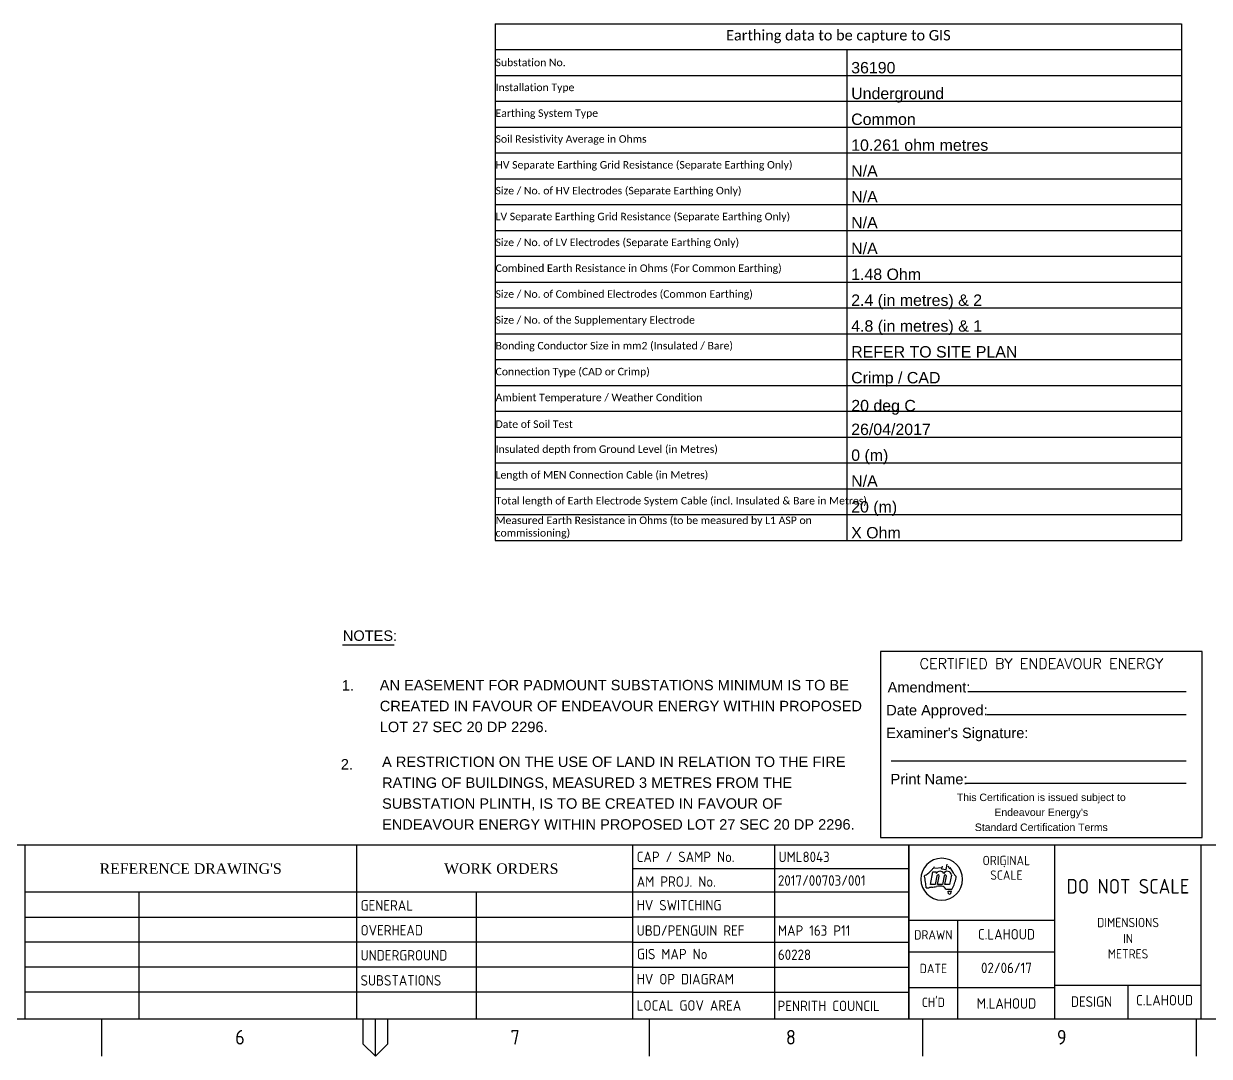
# Paper-space layout 'A1 Page 2' of a CAD drawing. Header units: metres, sheet in millimetres. Extents: x -21 to 813, y -3 to 583.
# Drawn here: x 311.9 to 595.8, y -3 to 244.2 of the extents above; entities that cross this region are included whole.
import ezdxf
from ezdxf.enums import TextEntityAlignment as Align

# ---------------------------------------------------------------- set-up
doc = ezdxf.new("R2010")
doc.units = ezdxf.units.M
doc.layers.get('0').update_dxf_attribs({"color": 6})
for name, color, linetype in [('Equip_SP_HV_EXT', 7, 'Continuous'), ('Notes', 7, 'Continuous'), ('SupportsUG_SP_EXT', 7, 'Continuous')]:
    doc.layers.add(name, color=color, linetype=linetype)
doc.styles.add('Elec', font='romand__.ttf')
doc.styles.add('iecISOCP', font='isocp.shx')
doc.styles.add('iecTimesNewRoman', font='times.ttf')
doc.styles.add('Legend', font='calibri.ttf')
doc.styles.get("Standard").update_dxf_attribs({"font": 'arial.ttf'})

# ---------------------------------------------------------------- blocks, each defined once
blk = doc.blocks.new('A1_FRAME_TITLE')
at = {"layer": 'Notes', "color": 3, "linetype": 'Continuous'}
for p, q in [((332.78, 47.62), (332.78, 5.97)), ((412.12, 47.62), (412.12, 5.97)), ((478.24, 47.62), (478.24, 5.97)), ((544.37, 47.62), (544.37, 5.97)), ((544.37, 41.97), (544.37, 5.97))]:
    blk.add_line(p, q, dxfattribs=at)
at = {"layer": 'Notes', "color": 7}
for p, q in [((512.26, 47.62), (512.26, 5.97)), ((553.35, 41.71), (553.55, 42.96)), ((478.24, 41.97), (544.37, 41.97)), ((549.56, 38.09), (550.17, 41.17)), ((550.17, 41.17), (550.92, 41.17)), ((550.56, 42.05), (552.33, 42.16)), ((551.11, 40.17), (550.7, 38.09)), ((550.92, 41.17), (550.97, 40.77)), ((551.27, 38.09), (551.66, 40.06)), ((552.33, 42.52), (552.22, 41.82)), ((552.22, 41.82), (553.35, 41.71)), ((552.83, 40.17), (552.41, 38.09)), ((552.98, 38.09), (553.37, 40.06)), ((554.57, 40.35), (554.12, 38.09)), ((554.18, 42.18), (555.01, 40.9)), ((567.1, 42.48), (567.3, 42.44)), ((550.7, 38.09), (549.56, 38.09)), ((552.41, 38.09), (551.27, 38.09)), ((554.12, 38.09), (552.98, 38.09)), ((554.62, 36.89), (553.22, 36.97)), ((553.22, 36.97), (554.62, 36.89)), ((554.62, 36.89), (553.22, 36.97)), ((332.81, 36.33), (478.24, 36.33)), ((360.07, 36.33), (360.07, 5.97)), ((440.78, 36.33), (440.78, 5.97)), ((478.24, 36.33), (544.37, 36.33)), ((553.85, 35.89), (553.78, 36.47)), ((553.78, 36.47), (554.51, 36.47)), ((554.3, 35.74), (553.85, 35.89)), ((554.51, 36.47), (554.3, 35.74)), ((332.78, 30.28), (478.24, 30.28)), ((478.24, 30.33), (544.37, 30.33)), ((556.15, 5.97), (556.15, 29.54)), ((478.24, 24.33), (332.78, 24.33)), ((478.24, 24.33), (544.37, 24.33)), ((544.37, 21.97), (579.37, 21.97)), ((478.24, 18.33), (332.78, 18.33)), ((478.24, 18.33), (544.37, 18.33)), ((478.24, 12.33), (332.78, 12.33)), ((478.24, 12.33), (544.37, 12.33)), ((544.37, 13.47), (579.37, 13.47)), ((596.87, 5.97), (596.87, 13.97))]:
    blk.add_line(p, q, dxfattribs=at)
at = {"layer": 'Notes', "color": 3}
for p, q in [((544.37, 5.97), (544.37, 47.62)), ((579.37, 5.97), (579.37, 47.62)), ((614.37, 5.97), (614.37, 47.62)), ((579.37, 13.97), (614.37, 13.97))]:
    blk.add_line(p, q, dxfattribs=at)
at = {"layer": 'Notes', "color": 7, "linetype": 'Continuous'}
blk.add_line((544.37, 29.54), (579.37, 29.54), dxfattribs=at)
at = {"layer": 'Notes', "linetype": 'Continuous'}
for p, q in [((351.17, -3.03), (351.17, 5.97)), ((413.68, 5.97), (413.68, -0.03)), ((416.68, -3.03), (416.68, 5.97)), ((419.68, -0.03), (419.68, 5.97)), ((482.19, 5.97), (482.19, -3.03)), ((547.7, 5.97), (547.7, -3.03)), ((613.21, 5.97), (613.21, -3.03)), ((413.68, -0.03), (416.68, -3.03)), ((416.68, -3.03), (419.68, -0.03))]:
    blk.add_line(p, q, dxfattribs=at)
at = {"layer": 'Notes', "color": 3, "linetype": 'Continuous', "flags": 128}
for points in [[(123.8, 47.62), (824.37, 47.62)], [(123.8, 5.97), (824.37, 5.97)]]:
    blk.add_lwpolyline(points, dxfattribs=at)
at = {"layer": 'Notes', "color": 7}
for centre, radius, start, end in [((552.27, 39.37), 5, 0, 180), ((542.41, 49.09), 10.59, 302.5841, 308.1576), ((527.29, 35.61), 21.32, 10.3053, 12.3306), ((542.41, 49.09), 10.59, 308.157, 313.7305), ((545.21, 46.16), 6.54, 313.7309, 319.3045), ((545.21, 46.16), 6.54, 319.3047, 324.8782), ((551.87, 40.21), 1.06, 31.7884, 148.2116), ((551.39, 40.11), 0.28, 348.6911, 168.6911), ((553.61, 40.3), 0.961, 2.5982, 150.8098), ((553.1, 40.11), 0.28, 348.6911, 168.6911), ((578.7, 57.06), 28.87, 210.1483, 211.8601), ((477.01, -10.21), 93.25, 33.1096, 33.2341), ((558.55, 42.96), 4.09, 213.1151, 222.4146), ((555.89, 40.53), 0.484, 222.42, 236.4422), ((556.07, 40.81), 0.815, 236.4359, 244.7422), ((553.96, 40.06), 1.76, 347.8434, 354.1409), ((554.11, 40.04), 1.61, 354.1436, 1.0342), ((552.27, 39.37), 5, 180, 0), ((527.29, 35.61), 21.32, 8.2795, 10.3048), ((528.59, 35.8), 20.01, 6.2539, 8.2792), ((528.59, 35.8), 20.01, 4.2291, 6.2543), ((548.72, 39.42), 2.15, 265.1734, 270.0504), ((548.72, 39.51), 2.24, 270.0438, 274.7322), ((548.65, 40.42), 3.15, 274.7358, 283.0812), ((550.47, 32.55), 4.93, 97.7419, 103.0814), ((546.76, 59.88), 22.65, 277.7418, 280.8825), ((551.91, 33.09), 4.63, 85.4613, 100.8824), ((552.2, 36.78), 0.924, 46.5875, 85.4612), ((551.36, 35.89), 2.16, 30.1885, 46.5879), ((554.13, 37.45), 0.75, 311.6083, 321.0792), ((554.18, 37.41), 0.675, 321.0838, 331.5982), ((548.02, 40.74), 7.69, 331.5942, 341.8897), ((542.7, 42.48), 13.29, 341.8901, 347.8434)]:
    blk.add_arc(centre, radius, start, end, dxfattribs=at)
blk.add_attdef('DRAFT_NUM', (29.9, 23.29), '', height=2.5, rotation=90)
at = {"layer": 'Notes', "color": 7, "style": 'iecISOCP'}
for s, height, p in [('CAP / SAMP No.', 2.5, (479.24, 43.47)), ('AM PROJ. No.', 2.5, (479.24, 37.55)), ('GENERAL', 2.5, (413.12, 31.86)), ('HV SWITCHING', 2.5, (479.24, 31.9)), ('OVERHEAD', 2.5, (413.12, 25.9)), ('UBD/PENGUIN REF', 2.5, (479.24, 25.84)), ('UNDERGROUND', 2.5, (413.12, 19.9)), ('GIS MAP No', 2.5, (479.29, 20.2)), ('SUBSTATIONS', 2.5, (413.12, 13.9)), ('HV OP DIAGRAM', 2.5, (479.24, 14.2)), ('LOCAL GOV AREA', 2.5, (479.24, 7.9)), ('6', 3.5, (383.12, -0.22)), ('7', 3.5, (449.03, -0.22)), ('8', 3.5, (514.97, -0.22)), ('9', 3.5, (579.84, -0.22))]:
    blk.add_text(s, height=height, dxfattribs=at).set_placement(p)
at = {"layer": 'Notes', "style": 'iecTimesNewRoman'}
blk.add_text("REFERENCE DRAWING'S", height=2.5, dxfattribs=at).set_placement((372.45, 40.66), align=Align.CENTER)
blk.add_text('WORK ORDERS', height=2.5, dxfattribs=at).set_placement((433.13, 40.66))
at = {"layer": 'Notes', "color": 7, "style": 'iecISOCP'}
for s, height, p in [('ORIGINAL', 2.24, (567.74, 42.73)), ('SCALE', 2.24, (567.74, 39.23)), ('DIMENSIONS', 2.24, (596.87, 27.88)), ('DRAWN', 2.24, (550.26, 24.93)), ('IN', 2.24, (596.87, 24.04)), ('METRES', 2.24, (596.87, 20.38)), ('DATE', 2.24, (550.26, 16.88)), ("CH'D", 2.24, (550.26, 8.77)), ('DESIGN', 2.5, (588.12, 8.81))]:
    blk.add_text(s, height=height, dxfattribs=at).set_placement(p, align=Align.CENTER)
at = {"layer": 'Notes', "insert": (596.84, 37.67), "char_height": 3.5, "width": 29.1, "attachment_point": 5, "style": 'iecISOCP'}
blk.add_mtext('DO NOT SCALE', dxfattribs=at)
at = {"layer": 'Notes', "color": 7, "style": 'iecISOCP', "flags": 8}
blk.add_attdef('VERSION_NO', text='', height=2.5, rotation=90, dxfattribs=at).set_placement((302.04, 43.81), align=Align.MIDDLE_CENTER)
at = {"layer": 'Notes', "color": 7, "style": 'iecISOCP'}
for tag, p in [('CAP_NO', (513.19, 43.46)), ('IE_NUM', (513.05, 37.81)), ('REF_No_1', (335.24, 32.31)), ('REF_1', (362.52, 32.31)), ('GEN_WO', (441.71, 31.76)), ('HV_SWITCH', (513.46, 32.16)), ('REF_No_2', (335.24, 26.31)), ('REF_2', (362.52, 26.31)), ('OH_WO', (441.71, 25.81)), ('UBD_REF', (513.05, 25.83)), ('REF_No_3', (335.24, 20.31)), ('REF_3', (362.52, 20.31)), ('UG_WO', (441.71, 20.05)), ('GIS_MAP_No', (513.05, 20.04)), ('REF_No_4', (335.24, 14.31)), ('REF_4', (362.52, 14.31)), ('SUB_WO', (441.71, 13.81)), ('HV_OP_DIAG', (513.33, 14.2)), ('LGA', (512.95, 7.78))]:
    blk.add_attdef(tag, p, '', height=2.5, dxfattribs=at)
at = {"layer": 'Notes', "style": 'iecISOCP'}
for tag, p in [('T1', (684.37, 39.47)), ('T2', (684.37, 34.35)), ('T3', (684.37, 28.92)), ('T4', (684.37, 23.66)), ('T5', (684.37, 18.23)), ('T6', (684.37, 12.97))]:
    blk.add_attdef(tag, text='', height=3.5, dxfattribs=at).set_placement(p, align=Align.CENTER)
at = {"layer": 'Notes', "color": 7, "style": 'iecISOCP'}
for tag, p in [('scale', (567.76, 33.27)), ('DRAWN', (567.76, 24.93)), ('DATE', (567.76, 16.88)), ('DESIGN', (605.62, 9.15)), ('CHD', (567.76, 8.37))]:
    blk.add_attdef(tag, text='', height=2.5, dxfattribs=at).set_placement(p, align=Align.CENTER)
at = {"layer": 'Notes', "color": 4, "style": 'iecISOCP'}
blk.add_attdef('NUM', text='', height=7, dxfattribs=at).set_placement((792.37, 20.12), align=Align.MIDDLE_CENTER)
at = {"layer": 'Notes', "color": 1, "style": 'iecISOCP'}
blk.add_attdef('REV', text='', height=5, dxfattribs=at).set_placement((820.05, 17.1), align=Align.CENTER)
at = {"layer": 'Notes', "color": 7, "style": 'iecISOCP'}
for tag, p in [('NS', (790.71, 8.12)), ('SHTS', (805.41, 8.12))]:
    blk.add_attdef(tag, text='', height=2.5, dxfattribs=at).set_placement(p, align=Align.MIDDLE)
at = {"layer": 'Notes', "style": 'iecISOCP'}
blk.add_attdef('ExportID', (9.08, 2.39), '', height=2.5, dxfattribs=at)
at = {"layer": 'Notes', "style": 'iecISOCP', "flags": 1}
for tag, p in [('ProjectType', (14.17, -26.8)), ('ProjectNumber', (23.56, -26.82)), ('DrawingNumber', (35.51, -26.8)), ('ProjectDescription', (47.56, -26.83)), ('ExportDate', (60.28, -26.79)), ('ExportUserName', (69.15, -26.8)), ('DesignerCompanyName', (81.48, -26.79)), ('ExportAreaOfInterest', (97.1, -26.81)), ('GIS_SUCCESS', (112, -26.78)), ('CAD_SUCCESS', (121.79, -26.78)), ('DEPOTCODE', (132.11, -26.88)), ('ExportCategories', (140.08, -26.8)), ('Comments', (154.38, -26.88))]:
    blk.add_attdef(tag, p, '', height=1, dxfattribs=at)
blk = doc.blocks.new('NOTE_CERTIFIED-BY-IE')
at = {"color": 7, "linetype": 'Continuous', "lineweight": -3}
for p, q in [((21.25, 34.9), (73.15, 34.9)), ((25.46, 29.41), (73.15, 29.41)), ((2.51, 18.32), (73.15, 18.32)), ((20.45, 12.96), (73.15, 12.96))]:
    blk.add_line(p, q, dxfattribs=at)
blk.add_lwpolyline([(0, 0), (76.98, 0), (76.98, 44.52), (0, 44.52)], close=True)
at = {"color": 7, "lineweight": -3, "style": 'Elec'}
blk.add_text('CERTIFIED BY ENDEAVOUR ENERGY', height=2.52, dxfattribs=at).set_placement((38.51, 41.58), align=Align.MIDDLE_CENTER)
at = {"color": 7, "lineweight": -3}
for s, p in [('Amendment:', (1.7, 35.94)), ('Date Approved:', (1.37, 30.47)), ("Examiner's Signature:", (1.37, 25.01))]:
    blk.add_text(s, height=2.5, dxfattribs=at).set_placement(p, align=Align.MIDDLE_LEFT)
blk.add_text('Print Name:', height=2.5, dxfattribs=at).set_placement((2.4, 11.95), align=Align.BOTTOM_LEFT)
at = {"color": 7, "lineweight": -3, "insert": (38.49, 5.99), "char_height": 1.79, "attachment_point": 5, "line_spacing_factor": 1.2}
blk.add_mtext("This Certification is issued subject to \\PEndeavour Energy's \\PStandard Certification Terms", dxfattribs=at)
at = {"color": 7, "lineweight": -3, "flags": 4}
for tag, p in [('AMENDMENT', (21.25, 34.9)), ('DATE_APPROVED', (25.46, 29.41)), ('PRINT_NAME', (20.45, 12.96))]:
    blk.add_attdef(tag, p, '', height=2.5, dxfattribs=at)
blk = doc.blocks.new('*T179')
at = {"layer": 'Notes', "lineweight": -2}
for p, q in [((0, 0), (164.26, 0)), ((0, 0), (0, -123.73)), ((164.26, 0), (164.26, -123.73)), ((0, -6.19), (164.26, -6.19)), ((84.16, -6.19), (84.16, -123.73)), ((0, -12.37), (164.26, -12.37)), ((0, -18.56), (164.26, -18.56)), ((0, -24.75), (164.26, -24.75)), ((0, -30.93), (164.26, -30.93)), ((0, -37.12), (164.26, -37.12)), ((0, -43.31), (164.26, -43.31)), ((0, -49.49), (164.26, -49.49)), ((0, -55.68), (164.26, -55.68)), ((0, -61.87), (164.26, -61.87)), ((0, -68.05), (164.26, -68.05)), ((0, -74.24), (164.26, -74.24)), ((0, -80.43), (164.26, -80.43)), ((0, -86.61), (164.26, -86.61)), ((0, -92.8), (164.26, -92.8)), ((0, -98.99), (164.26, -98.99)), ((0, -105.17), (164.26, -105.17)), ((0, -111.36), (164.26, -111.36)), ((0, -117.54), (164.26, -117.54)), ((0, -123.73), (164.26, -123.73))]:
    blk.add_line(p, q, dxfattribs=at)
at = {"layer": 'Notes', "color": 0, "style": 'Legend'}
for s, insert, char_height, width, attachment_point in [('Earthing data to be capture to GIS', (82.13, -3.09), 2.5, 164.1366, 5), ('Substation No. ', (0.06, -9.28), 1.8, 84.0376, 4), ('Installation Type', (0.06, -15.47), 1.8, 84.0376, 4), ('Earthing System Type', (0.06, -21.65), 1.8, 84.0376, 4), ('Soil Resistivity Average in Ohms', (0.06, -27.84), 1.8, 84.0376, 4), ('HV Separate Earthing Grid Resistance (Separate Earthing Only)', (0.06, -34.03), 1.8, 84.0376, 4), ('Size / No. of HV Electrodes (Separate Earthing Only)', (0.06, -40.21), 1.8, 84.0376, 4), ('LV Separate Earthing Grid Resistance (Separate Earthing Only)', (0.06, -46.4), 1.8, 84.0376, 4), ('Size / No. of LV Electrodes (Separate Earthing Only)', (0.06, -52.59), 1.8, 84.0376, 4), ('Combined Earth Resistance in Ohms (For Common Earthing)', (0.06, -58.77), 1.8, 84.0376, 4), ('Size / No. of Combined Electrodes (Common Earthing)', (0.06, -64.96), 1.8, 84.0376, 4), ('Size / No. of the Supplementary Electrode', (0.06, -71.15), 1.8, 84.0376, 4), ('Bonding Conductor Size in mm2 (Insulated / Bare)', (0.06, -77.33), 1.8, 84.0376, 4), ('Connection Type (CAD or Crimp)', (0.06, -83.52), 1.8, 84.0376, 4), ('Ambient Temperature / Weather Condition', (0.06, -89.71), 1.8, 84.0376, 4), ('Date of Soil Test', (0.06, -95.89), 1.8, 84.0376, 4), ('Insulated depth from Ground Level (in Metres)', (0.06, -102.08), 1.8, 84.0376, 4), ('Length of MEN Connection Cable (in Metres)', (0.06, -108.27), 1.8, 84.0376, 4), ('Total length of Earth Electrode System Cable (incl. Insulated & Bare in Metres)', (0.06, -114.45), 1.8, 84.0376, 4), ('Measured Earth Resistance in Ohms (to be measured by L1 ASP on commissioning)', (0.06, -120.64), 1.8, 84.0376, 4)]:
    blk.add_mtext(s, dxfattribs=dict(at, insert=insert, char_height=char_height, width=width, attachment_point=attachment_point))
blk = doc.blocks.new('NOTE_EARTH-DESIGN')
blk.add_blockref('*T179', (-164.26, 123.73))
at = {"layer": 'Notes', "flags": 4}
for tag, p in [('SUBSTATION_NO', (-79.05, 111.84)), ('INSTALLATION_TYPE', (-79.05, 105.68)), ('EARTHING_SYSTEM_TYPE', (-79.05, 99.49)), ('SOIL_RESISTIVITY', (-79.05, 93.3)), ('HV_SEPARATE_EARTHING', (-79.05, 87.12)), ('SIZE/NO_HV_ELECTRODES', (-79.05, 80.93)), ('LV_SEPARATE_EARTHING', (-79.05, 74.74)), ('SIZE/NO_HV_ELECTRODES', (-79.05, 68.56)), ('COMBINED_EARTH_RESISTANCE', (-79.05, 62.37)), ('SIZE/NO_COMBINED_ELECTRODES', (-79.05, 56.18)), ('SIZE/NO_SUPPLEMENTRY_ELECTRODE', (-79.05, 50)), ('BONDING_CONDUCTOR_SIZE', (-79.05, 43.81)), ('CONNECTION_TYPE', (-79.05, 37.62)), ('AMBIENT_TEMPERATURE/WEATHER_CONDITION', (-79.04, 30.93)), ('DATE_SOIL_TEST', (-79.05, 25.25)), ('INSULATED_DEPTH', (-79.05, 19.06)), ('LENGTH_OF_MEN_CONNECTION', (-79.05, 12.88)), ('LENGTH_EARTH_ELECTRODE_SYSTEM_CABLE', (-79.05, 6.69)), ('MEASURED_EARTH_RESISTANCE', (-79.05, 0.5))]:
    blk.add_attdef(tag, p, '', height=2.73, dxfattribs=at)

psp = doc.layouts.new('A1 Page 2')

# ---------------------------------------------------------------- linework, layer by layer
at = {"layer": 'Notes'}
psp.add_line((388.21, 95.45), (400.64, 95.45), dxfattribs=at)

# ---------------------------------------------------------------- block references
ref = psp.add_blockref('NOTE_EARTH-DESIGN', (589.09, 120.47), dxfattribs=at)
ref.add_attrib('SUBSTATION_NO', '36190', (510.04, 232.31), dxfattribs={"height": 2.726})
ref.add_attrib('INSTALLATION_TYPE', 'Underground', (510.04, 226.14), dxfattribs={"height": 2.7264})
ref.add_attrib('EARTHING_SYSTEM_TYPE', 'Common', (510.04, 219.96), dxfattribs={"height": 2.726})
ref.add_attrib('SOIL_RESISTIVITY', '10.261 ohm metres', (510.04, 213.77), dxfattribs={"height": 2.7264})
ref.add_attrib('HV_SEPARATE_EARTHING', 'N/A', (510.04, 207.58), dxfattribs={"height": 2.726})
ref.add_attrib('SIZE/NO_HV_ELECTRODES', 'N/A', (510.04, 201.4), dxfattribs={"height": 2.726})
ref.add_attrib('LV_SEPARATE_EARTHING', 'N/A', (510.04, 195.21), dxfattribs={"height": 2.726})
ref.add_attrib('SIZE/NO_HV_ELECTRODES', 'N/A', (510.04, 189.03), dxfattribs={"height": 2.726})
ref.add_attrib('COMBINED_EARTH_RESISTANCE', '1.48 Ohm', (510.04, 182.84), dxfattribs={"height": 2.726})
ref.add_attrib('SIZE/NO_COMBINED_ELECTRODES', '2.4 (in metres) & 2', (510.04, 176.65), dxfattribs={"height": 2.7264})
ref.add_attrib('SIZE/NO_SUPPLEMENTRY_ELECTRODE', '4.8 (in metres) & 1', (510.04, 170.47), dxfattribs={"height": 2.7264})
ref.add_attrib('BONDING_CONDUCTOR_SIZE', 'REFER TO SITE PLAN', (510.04, 164.28), dxfattribs={"height": 2.7264})
ref.add_attrib('CONNECTION_TYPE', 'Crimp / CAD', (510.04, 158.09), dxfattribs={"height": 2.7264})
ref.add_attrib('AMBIENT_TEMPERATURE/WEATHER_CONDITION', '20 deg C', (510.06, 151.4), dxfattribs={"height": 2.726})
ref.add_attrib('DATE_SOIL_TEST', '26/04/2017', (510.04, 145.72), dxfattribs={"height": 2.726})
ref.add_attrib('INSULATED_DEPTH', '0 (m)', (510.04, 139.53), dxfattribs={"height": 2.726})
ref.add_attrib('LENGTH_OF_MEN_CONNECTION', 'N/A', (510.04, 133.35), dxfattribs={"height": 2.726})
ref.add_attrib('LENGTH_EARTH_ELECTRODE_SYSTEM_CABLE', '20 (m)', (510.04, 127.16), dxfattribs={"height": 2.726})
ref.add_attrib('MEASURED_EARTH_RESISTANCE', 'X Ohm', (510.04, 120.97), dxfattribs={"height": 2.726})
psp.add_blockref('NOTE_CERTIFIED-BY-IE', (517.06, 49.39), dxfattribs=at)
at = {"layer": 'SupportsUG_SP_EXT'}
ref = psp.add_blockref('A1_FRAME_TITLE', (-20.55, 0), dxfattribs=at)
ref.add_attrib('DESIGN', 'C.LAHOUD', dxfattribs={"layer": 'Notes', "color": 7, "height": 2.5, "style": 'iecISOCP'}).set_placement((585.07, 9.15), align=Align.CENTER)
ref.add_attrib('DRAWN', 'C.LAHOUD', dxfattribs={"layer": 'Notes', "color": 7, "height": 2.5, "style": 'iecISOCP'}).set_placement((547.21, 24.93), align=Align.CENTER)
ref.add_attrib('DATE', '02/06/17', dxfattribs={"layer": 'Notes', "color": 7, "height": 2.5, "style": 'iecISOCP'}).set_placement((547.21, 16.88), align=Align.CENTER)
ref.add_attrib('CHD', 'M.LAHOUD', dxfattribs={"layer": 'Notes', "color": 7, "height": 2.5, "style": 'iecISOCP'}).set_placement((547.21, 8.37), align=Align.CENTER)
ref.add_attrib('CAP_NO', 'UML8043', (492.64, 43.46), dxfattribs={"layer": 'Notes', "color": 7, "height": 2.5, "style": 'iecISOCP'})
ref.add_attrib('IE_NUM', '2017/00703/001', (492.5, 37.81), dxfattribs={"layer": 'Notes', "color": 7, "height": 2.5, "style": 'iecISOCP'})
ref.add_attrib('UBD_REF', 'MAP 163 P11', (492.5, 25.83), dxfattribs={"layer": 'Notes', "color": 7, "height": 2.5, "style": 'iecISOCP'})
ref.add_attrib('GIS_MAP_No', '60228', (492.5, 20.04), dxfattribs={"layer": 'Notes', "color": 7, "height": 2.5, "style": 'iecISOCP'})
ref.add_attrib('LGA', 'PENRITH COUNCIL', (492.4, 7.78), dxfattribs={"layer": 'Notes', "color": 7, "height": 2.5, "style": 'iecISOCP'})

# ---------------------------------------------------------------- texts
at = {"color": 7, "lineweight": -3}
for s, p in [('1.', (388.08, 87.03)), ('2.', (387.84, 68.13))]:
    psp.add_text(s, height=2.5, dxfattribs=at).set_placement(p, align=Align.TOP_LEFT)
at = {"layer": 'Equip_SP_HV_EXT', "lineweight": 0, "insert": (388.33, 98.94), "char_height": 2.5, "width": 13.0511, "attachment_point": 1}
psp.add_mtext('NOTES:\\P', dxfattribs=at)
at = {"layer": 'Notes', "color": 7, "lineweight": -3, "char_height": 2.5, "attachment_point": 1, "line_spacing_factor": 1.2}
for s, insert, width in [('AN EASEMENT FOR PADMOUNT SUBSTATIONS MINIMUM IS TO BE CREATED IN FAVOUR OF ENDEAVOUR ENERGY WITHIN PROPOSED LOT 27 SEC 20 DP 2296. ', (397.17, 87.09), 121.9982), ('A RESTRICTION ON THE USE OF LAND IN RELATION TO THE FIRE RATING OF BUILDINGS, MEASURED 3 METRES FROM THE SUBSTATION PLINTH, IS TO BE CREATED IN FAVOUR OF ENDEAVOUR ENERGY WITHIN PROPOSED LOT 27 SEC 20 DP 2296.', (397.72, 68.74), 115.0696)]:
    psp.add_mtext(s, dxfattribs=dict(at, insert=insert, width=width))

doc.saveas('drawing.dxf')
